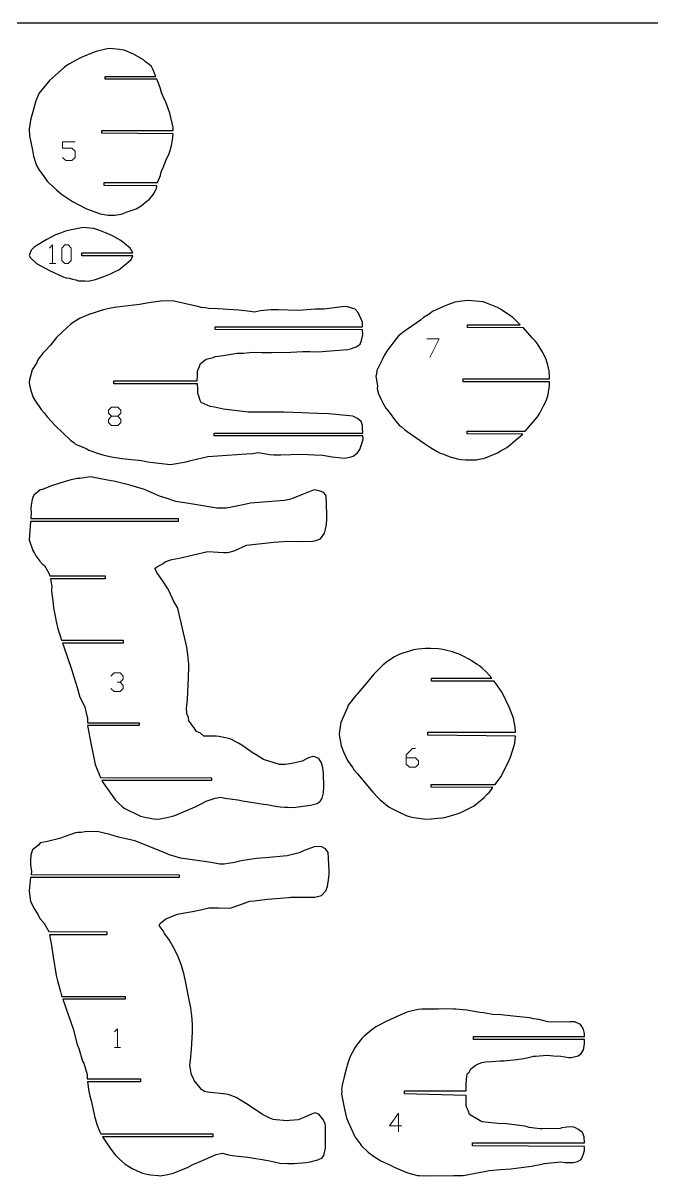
# Model space of a CAD drawing. Extents: x 0 to 12, y 0 to 12.
# Drawn here: x 5.53 to 12, y 0.26 to 12 of the extents above; entities that cross this region are included whole.
import ezdxf

# ---------------------------------------------------------------- set-up
doc = ezdxf.new("R2010")
doc.units = 0
doc.header["$MEASUREMENT"] = 0
for name, color, linetype in [('boundary', 7, 'Continuous'), ('frame', 7, 'Continuous'), ('hole', 7, 'Continuous')]:
    doc.layers.add(name, color=color, linetype=linetype)

msp = doc.modelspace()

# ---------------------------------------------------------------- linework, layer by layer
at = {"color": 139, "lineweight": 0}
for points in [[(5.934, 10.631), (5.966, 10.6), (6.028, 10.6), (6.061, 10.631), (6.061, 10.694), (6.028, 10.726), (5.934, 10.726), (5.934, 10.789), (6.061, 10.789)], [(5.8, 9.709), (5.832, 9.741), (5.832, 9.551)], [(5.8, 9.551), (5.864, 9.551)], [(9.645, 8.785), (9.772, 8.785), (9.677, 8.595)], [(6.432, 7.901), (6.401, 7.932), (6.401, 7.964), (6.432, 7.996), (6.496, 7.996), (6.527, 8.027), (6.527, 8.059), (6.496, 8.09), (6.432, 8.09), (6.401, 8.059), (6.401, 8.027), (6.432, 7.996)], [(6.496, 7.996), (6.527, 7.964), (6.527, 7.932), (6.496, 7.901), (6.432, 7.901)], [(6.426, 5.35), (6.458, 5.382), (6.521, 5.382), (6.552, 5.35), (6.552, 5.319), (6.521, 5.287), (6.489, 5.287)], [(6.521, 5.287), (6.552, 5.255), (6.552, 5.224), (6.521, 5.193), (6.458, 5.193), (6.426, 5.224)], [(9.435, 4.517), (9.53, 4.517), (9.561, 4.486), (9.561, 4.453), (9.53, 4.422), (9.467, 4.422), (9.435, 4.453), (9.435, 4.548), (9.499, 4.612), (9.53, 4.612)], [(6.462, 1.726), (6.493, 1.757), (6.493, 1.568)], [(6.462, 1.568), (6.525, 1.568)], [(9.39, 0.77), (9.264, 0.77), (9.358, 0.897), (9.358, 0.708)]]:
    msp.add_lwpolyline(points, dxfattribs=at)
msp.add_lwpolyline([(5.958, 9.551), (5.927, 9.583), (5.927, 9.709), (5.958, 9.741), (5.99, 9.741), (6.021, 9.709), (6.021, 9.583), (5.99, 9.551), (5.958, 9.551)], close=True, dxfattribs=at)
at = {"layer": 'boundary', "color": 5}
for p, q in [((6.414, 11.741), (6.387, 11.737)), ((6.449, 11.739), (6.414, 11.741)), ((6.122, 11.648), (6.057, 11.616)), ((6.255, 11.705), (6.122, 11.648)), ((6.275, 11.711), (6.255, 11.705)), ((6.387, 11.737), (6.275, 11.711)), ((6.514, 11.732), (6.449, 11.739)), ((6.557, 11.723), (6.514, 11.732)), ((6.579, 11.716), (6.557, 11.723)), ((6.655, 11.684), (6.579, 11.716)), ((6.758, 11.625), (6.655, 11.684)), ((6.777, 11.605), (6.758, 11.625)), ((5.949, 11.549), (5.891, 11.497)), ((5.971, 11.566), (5.949, 11.549)), ((6.003, 11.586), (5.971, 11.566)), ((6.057, 11.616), (6.003, 11.586)), ((6.815, 11.579), (6.777, 11.605)), ((6.838, 11.557), (6.815, 11.579)), ((6.857, 11.522), (6.838, 11.557)), ((6.866, 11.497), (6.857, 11.522)), ((5.787, 11.399), (5.721, 11.319)), ((5.801, 11.415), (5.787, 11.399)), ((5.891, 11.497), (5.801, 11.415)), ((6.368, 11.428), (6.368, 11.457)), ((6.368, 11.457), (6.883, 11.457)), ((6.895, 11.428), (6.368, 11.428)), ((6.883, 11.457), (6.866, 11.497)), ((6.922, 11.362), (6.895, 11.428)), ((5.693, 11.283), (5.662, 11.209)), ((5.721, 11.319), (5.693, 11.283)), ((6.93, 11.331), (6.922, 11.362)), ((6.944, 11.283), (6.93, 11.331)), ((6.97, 11.228), (6.944, 11.283)), ((5.662, 11.209), (5.608, 11.01)), ((6.981, 11.204), (6.97, 11.228)), ((7.027, 11.083), (6.981, 11.204)), ((7.059, 10.937), (7.027, 11.083)), ((5.608, 11.01), (5.593, 10.921)), ((5.593, 10.921), (5.595, 10.851)), ((7.06, 10.906), (7.059, 10.937)), ((5.595, 10.851), (5.626, 10.707)), ((6.332, 10.877), (6.332, 10.906)), ((6.332, 10.906), (7.06, 10.906)), ((7.061, 10.871), (6.332, 10.877)), ((7.044, 10.752), (7.052, 10.809)), ((7.052, 10.809), (7.061, 10.871)), ((5.626, 10.707), (5.634, 10.664)), ((7.018, 10.67), (7.025, 10.692)), ((7.025, 10.692), (7.044, 10.752)), ((5.634, 10.664), (5.638, 10.644)), ((5.638, 10.644), (5.667, 10.551)), ((6.961, 10.537), (6.985, 10.602)), ((6.985, 10.602), (7.018, 10.67)), ((5.667, 10.551), (5.692, 10.507)), ((5.692, 10.507), (5.746, 10.435)), ((6.93, 10.449), (6.934, 10.471)), ((6.934, 10.471), (6.941, 10.492)), ((6.941, 10.492), (6.961, 10.537)), ((5.746, 10.435), (5.778, 10.389)), ((5.778, 10.389), (5.793, 10.373)), ((5.793, 10.373), (5.872, 10.302)), ((6.359, 10.345), (6.359, 10.375)), ((6.359, 10.375), (6.902, 10.375)), ((6.893, 10.343), (6.359, 10.345)), ((6.889, 10.316), (6.893, 10.343)), ((6.902, 10.375), (6.93, 10.449)), ((5.872, 10.302), (5.923, 10.258)), ((5.923, 10.258), (5.972, 10.223)), ((5.972, 10.223), (6.035, 10.182)), ((6.815, 10.204), (6.861, 10.257)), ((6.861, 10.257), (6.88, 10.295)), ((6.88, 10.295), (6.889, 10.316)), ((6.035, 10.182), (6.169, 10.112)), ((6.169, 10.112), (6.315, 10.056)), ((6.583, 10.073), (6.685, 10.109)), ((6.685, 10.109), (6.734, 10.139)), ((6.734, 10.139), (6.797, 10.191)), ((6.797, 10.191), (6.815, 10.204)), ((6.315, 10.056), (6.398, 10.042)), ((6.398, 10.042), (6.436, 10.042)), ((6.436, 10.042), (6.465, 10.043)), ((6.465, 10.043), (6.531, 10.055)), ((6.531, 10.055), (6.551, 10.059)), ((6.551, 10.059), (6.583, 10.073)), ((5.965, 9.882), (5.913, 9.86)), ((6.007, 9.89), (5.965, 9.882)), ((6.074, 9.903), (6.007, 9.89)), ((6.143, 9.917), (6.074, 9.903)), ((6.211, 9.91), (6.143, 9.917)), ((6.251, 9.907), (6.211, 9.91)), ((6.293, 9.894), (6.251, 9.907)), ((6.321, 9.884), (6.293, 9.894)), ((6.371, 9.865), (6.321, 9.884)), ((6.441, 9.833), (6.371, 9.865)), ((5.734, 9.771), (5.644, 9.718)), ((5.774, 9.796), (5.734, 9.771)), ((5.863, 9.842), (5.774, 9.796)), ((5.913, 9.86), (5.863, 9.842)), ((6.498, 9.801), (6.441, 9.833)), ((6.527, 9.785), (6.498, 9.801)), ((6.622, 9.707), (6.527, 9.785)), ((5.614, 9.686), (5.593, 9.634)), ((5.593, 9.634), (5.607, 9.608)), ((5.644, 9.718), (5.614, 9.686)), ((6.131, 9.63), (6.131, 9.659)), ((6.131, 9.659), (6.65, 9.659)), ((6.649, 9.63), (6.131, 9.63)), ((6.65, 9.659), (6.622, 9.707)), ((6.631, 9.591), (6.649, 9.63)), ((5.607, 9.608), (5.669, 9.553)), ((5.669, 9.553), (5.802, 9.48)), ((6.508, 9.488), (6.607, 9.568)), ((6.607, 9.568), (6.631, 9.591)), ((5.802, 9.48), (5.947, 9.412)), ((5.947, 9.412), (5.969, 9.407)), ((5.969, 9.407), (6.002, 9.402)), ((6.002, 9.402), (6.036, 9.393)), ((6.036, 9.393), (6.069, 9.384)), ((6.27, 9.388), (6.354, 9.419)), ((6.354, 9.419), (6.422, 9.447)), ((6.422, 9.447), (6.464, 9.465)), ((6.464, 9.465), (6.508, 9.488)), ((6.069, 9.384), (6.096, 9.375)), ((6.096, 9.375), (6.161, 9.374)), ((6.161, 9.374), (6.193, 9.371)), ((6.193, 9.371), (6.27, 9.388)), ((6.931, 9.167), (6.811, 9.151)), ((7.055, 9.172), (6.931, 9.167)), ((7.324, 9.111), (7.055, 9.172)), ((10.003, 9.167), (9.932, 9.156)), ((10.064, 9.174), (10.003, 9.167)), ((10.142, 9.167), (10.064, 9.174)), ((10.22, 9.16), (10.142, 9.167)), ((10.246, 9.152), (10.22, 9.16)), ((6.349, 9.081), (6.202, 9.031)), ((6.407, 9.092), (6.349, 9.081)), ((6.486, 9.106), (6.407, 9.092)), ((6.719, 9.133), (6.486, 9.106)), ((6.811, 9.151), (6.719, 9.133)), ((7.347, 9.104), (7.324, 9.111)), ((7.39, 9.099), (7.347, 9.104)), ((7.422, 9.094), (7.39, 9.099)), ((7.514, 9.09), (7.422, 9.094)), ((7.729, 9.077), (7.514, 9.09)), ((7.847, 9.064), (7.729, 9.077)), ((7.89, 9.055), (7.847, 9.064)), ((7.947, 9.069), (7.89, 9.055)), ((8.059, 9.079), (7.947, 9.069)), ((8.099, 9.081), (8.059, 9.079)), ((8.13, 9.079), (8.099, 9.081)), ((8.337, 9.072), (8.13, 9.079)), ((8.51, 9.086), (8.337, 9.072)), ((8.596, 9.087), (8.51, 9.086)), ((8.781, 9.11), (8.596, 9.087)), ((8.813, 9.114), (8.781, 9.11)), ((8.836, 9.109), (8.813, 9.114)), ((8.914, 9.087), (8.836, 9.109)), ((8.945, 9.053), (8.914, 9.087)), ((8.988, 8.953), (8.945, 9.053)), ((9.703, 9.061), (9.669, 9.036)), ((9.814, 9.114), (9.703, 9.061)), ((9.866, 9.135), (9.814, 9.114)), ((9.932, 9.156), (9.866, 9.135)), ((10.365, 9.103), (10.246, 9.152)), ((10.395, 9.087), (10.365, 9.103)), ((10.501, 9.015), (10.395, 9.087)), ((6.015, 8.931), (5.985, 8.903)), ((6.043, 8.952), (6.015, 8.931)), ((6.08, 8.973), (6.043, 8.952)), ((6.114, 8.993), (6.08, 8.973)), ((6.202, 9.031), (6.114, 8.993)), ((8.991, 8.907), (8.988, 8.953)), ((9.579, 8.974), (9.448, 8.884)), ((9.611, 9.002), (9.579, 8.974)), ((9.669, 9.036), (9.611, 9.002)), ((10.06, 8.898), (10.06, 8.928)), ((10.06, 8.928), (10.596, 8.928)), ((10.52, 9), (10.501, 9.015)), ((10.596, 8.928), (10.52, 9)), ((5.985, 8.903), (5.872, 8.798)), ((7.487, 8.878), (7.487, 8.907)), ((7.487, 8.907), (8.991, 8.907)), ((8.991, 8.876), (7.487, 8.878)), ((8.981, 8.768), (8.992, 8.826)), ((8.992, 8.826), (8.991, 8.876)), ((9.358, 8.814), (9.332, 8.783)), ((9.427, 8.87), (9.358, 8.814)), ((9.448, 8.884), (9.427, 8.87)), ((10.629, 8.896), (10.06, 8.898)), ((10.719, 8.796), (10.629, 8.896)), ((5.81, 8.721), (5.755, 8.662)), ((5.872, 8.798), (5.81, 8.721)), ((8.867, 8.682), (8.925, 8.702)), ((8.925, 8.702), (8.966, 8.729)), ((8.966, 8.729), (8.981, 8.768)), ((9.332, 8.783), (9.256, 8.681)), ((10.748, 8.764), (10.719, 8.796)), ((10.765, 8.742), (10.748, 8.764)), ((10.783, 8.716), (10.765, 8.742)), ((10.807, 8.679), (10.783, 8.716)), ((5.69, 8.581), (5.679, 8.564)), ((5.736, 8.642), (5.69, 8.581)), ((5.755, 8.662), (5.736, 8.642)), ((7.34, 8.534), (7.398, 8.578)), ((7.398, 8.578), (7.468, 8.595)), ((7.468, 8.595), (7.492, 8.604)), ((7.492, 8.604), (7.571, 8.615)), ((7.571, 8.615), (7.713, 8.637)), ((7.713, 8.637), (7.778, 8.639)), ((7.778, 8.639), (7.869, 8.648)), ((7.869, 8.648), (7.968, 8.644)), ((7.968, 8.644), (8.064, 8.646)), ((8.064, 8.646), (8.26, 8.65)), ((8.26, 8.65), (8.382, 8.654)), ((8.382, 8.654), (8.458, 8.656)), ((8.458, 8.656), (8.506, 8.653)), ((8.506, 8.653), (8.582, 8.656)), ((8.582, 8.656), (8.665, 8.661)), ((8.665, 8.661), (8.836, 8.676)), ((8.836, 8.676), (8.867, 8.682)), ((9.212, 8.615), (9.185, 8.563)), ((9.239, 8.66), (9.212, 8.615)), ((9.256, 8.681), (9.239, 8.66)), ((10.826, 8.645), (10.807, 8.679)), ((10.86, 8.574), (10.826, 8.645)), ((10.877, 8.515), (10.86, 8.574)), ((5.624, 8.469), (5.595, 8.366)), ((5.667, 8.538), (5.624, 8.469)), ((5.679, 8.564), (5.667, 8.538)), ((7.308, 8.455), (7.333, 8.514)), ((7.308, 8.413), (7.308, 8.455)), ((7.333, 8.514), (7.34, 8.534)), ((9.136, 8.463), (9.132, 8.424)), ((9.185, 8.563), (9.136, 8.463)), ((10.89, 8.458), (10.877, 8.515)), ((10.894, 8.399), (10.89, 8.458)), ((5.595, 8.366), (5.593, 8.343)), ((5.593, 8.343), (5.596, 8.313)), ((6.456, 8.327), (6.456, 8.356)), ((6.456, 8.356), (7.305, 8.356)), ((7.305, 8.356), (7.308, 8.413)), ((9.132, 8.424), (9.127, 8.403)), ((9.127, 8.403), (9.141, 8.304)), ((10.016, 8.348), (10.016, 8.377)), ((10.016, 8.377), (10.895, 8.377)), ((10.896, 8.346), (10.016, 8.348)), ((10.895, 8.377), (10.894, 8.399)), ((10.896, 8.308), (10.896, 8.346)), ((5.596, 8.313), (5.612, 8.247)), ((5.612, 8.247), (5.634, 8.186)), ((7.308, 8.327), (6.456, 8.327)), ((7.313, 8.271), (7.308, 8.327)), ((7.312, 8.227), (7.313, 8.271)), ((7.321, 8.199), (7.312, 8.227)), ((9.141, 8.304), (9.14, 8.274)), ((9.14, 8.274), (9.152, 8.223)), ((9.152, 8.223), (9.18, 8.167)), ((10.881, 8.218), (10.896, 8.308)), ((5.634, 8.186), (5.659, 8.149)), ((5.659, 8.149), (5.716, 8.066)), ((7.334, 8.157), (7.321, 8.199)), ((7.346, 8.135), (7.334, 8.157)), ((7.438, 8.095), (7.346, 8.135)), ((9.18, 8.167), (9.196, 8.132)), ((9.196, 8.132), (9.227, 8.078)), ((10.796, 8.028), (10.834, 8.103)), ((10.834, 8.103), (10.86, 8.153)), ((10.86, 8.153), (10.875, 8.194)), ((10.875, 8.194), (10.881, 8.218)), ((5.716, 8.066), (5.746, 8.029)), ((5.746, 8.029), (5.778, 7.99)), ((5.778, 7.99), (5.858, 7.9)), ((7.48, 8.09), (7.438, 8.095)), ((7.574, 8.068), (7.48, 8.09)), ((7.823, 8.037), (7.574, 8.068)), ((7.973, 8.039), (7.823, 8.037)), ((8.135, 8.039), (7.973, 8.039)), ((8.191, 8.038), (8.135, 8.039)), ((8.372, 8.029), (8.191, 8.038)), ((8.447, 8.026), (8.372, 8.029)), ((8.539, 8.025), (8.447, 8.026)), ((8.648, 8.022), (8.539, 8.025)), ((8.891, 7.998), (8.648, 8.022)), ((8.94, 7.974), (8.891, 7.998)), ((9.227, 8.078), (9.261, 8.038)), ((9.261, 8.038), (9.325, 7.948)), ((10.731, 7.941), (10.772, 7.991)), ((10.772, 7.991), (10.796, 8.028)), ((5.858, 7.9), (6.016, 7.752)), ((8.975, 7.943), (8.94, 7.974)), ((8.988, 7.9), (8.975, 7.943)), ((8.99, 7.874), (8.988, 7.9)), ((8.992, 7.825), (8.99, 7.874)), ((9.325, 7.948), (9.347, 7.927)), ((9.347, 7.927), (9.364, 7.906)), ((9.364, 7.906), (9.382, 7.89)), ((9.382, 7.89), (9.418, 7.861)), ((10.647, 7.845), (10.67, 7.87)), ((10.67, 7.87), (10.731, 7.941)), ((6.016, 7.752), (6.047, 7.729)), ((7.478, 7.795), (7.478, 7.825)), ((7.478, 7.825), (8.992, 7.825)), ((8.994, 7.795), (7.478, 7.795)), ((8.987, 7.727), (8.995, 7.765)), ((8.995, 7.765), (8.994, 7.795)), ((9.418, 7.861), (9.445, 7.842)), ((9.445, 7.842), (9.622, 7.717)), ((10.055, 7.816), (10.055, 7.845)), ((10.055, 7.845), (10.647, 7.845)), ((10.622, 7.815), (10.055, 7.816)), ((10.498, 7.709), (10.546, 7.749)), ((10.546, 7.749), (10.622, 7.815)), ((6.047, 7.729), (6.064, 7.713)), ((6.064, 7.713), (6.174, 7.666)), ((6.174, 7.666), (6.202, 7.649)), ((6.202, 7.649), (6.31, 7.613)), ((8.937, 7.622), (8.962, 7.656)), ((8.962, 7.656), (8.987, 7.727)), ((9.622, 7.717), (9.64, 7.706)), ((9.64, 7.706), (9.681, 7.676)), ((9.681, 7.676), (9.752, 7.637)), ((9.752, 7.637), (9.78, 7.621)), ((10.365, 7.624), (10.402, 7.646)), ((10.402, 7.646), (10.438, 7.665)), ((10.438, 7.665), (10.461, 7.679)), ((10.461, 7.679), (10.498, 7.709)), ((6.31, 7.613), (6.345, 7.602)), ((6.345, 7.602), (6.383, 7.592)), ((6.383, 7.592), (6.432, 7.583)), ((6.432, 7.583), (6.539, 7.567)), ((6.539, 7.567), (6.739, 7.545)), ((6.739, 7.545), (6.798, 7.533)), ((6.798, 7.533), (6.914, 7.518)), ((6.914, 7.518), (7.034, 7.505)), ((7.034, 7.505), (7.193, 7.532)), ((7.193, 7.532), (7.242, 7.546)), ((7.242, 7.546), (7.413, 7.586)), ((7.413, 7.586), (7.807, 7.614)), ((7.807, 7.614), (7.871, 7.615)), ((7.871, 7.615), (7.925, 7.625)), ((7.925, 7.625), (7.947, 7.624)), ((7.947, 7.624), (7.989, 7.616)), ((7.989, 7.616), (8.041, 7.606)), ((8.041, 7.606), (8.087, 7.602)), ((8.087, 7.602), (8.158, 7.603)), ((8.158, 7.603), (8.365, 7.61)), ((8.365, 7.61), (8.499, 7.604)), ((8.499, 7.604), (8.584, 7.598)), ((8.584, 7.598), (8.681, 7.583)), ((8.681, 7.583), (8.808, 7.568)), ((8.808, 7.568), (8.873, 7.583)), ((8.873, 7.583), (8.895, 7.591)), ((8.895, 7.591), (8.937, 7.622)), ((9.78, 7.621), (9.809, 7.612)), ((9.809, 7.612), (9.845, 7.595)), ((9.845, 7.595), (9.893, 7.579)), ((9.893, 7.579), (9.958, 7.562)), ((9.958, 7.562), (9.993, 7.557)), ((9.993, 7.557), (10.041, 7.553)), ((10.041, 7.553), (10.152, 7.553)), ((10.152, 7.553), (10.196, 7.561)), ((10.196, 7.561), (10.22, 7.565)), ((10.22, 7.565), (10.243, 7.572)), ((10.243, 7.572), (10.365, 7.624)), ((5.809, 7.284), (5.745, 7.256)), ((5.959, 7.33), (5.809, 7.284)), ((6.007, 7.346), (5.959, 7.33)), ((6.084, 7.361), (6.007, 7.346)), ((6.11, 7.361), (6.084, 7.361)), ((6.219, 7.38), (6.11, 7.361)), ((6.319, 7.36), (6.219, 7.38)), ((6.429, 7.339), (6.319, 7.36)), ((6.456, 7.334), (6.429, 7.339)), ((6.618, 7.295), (6.456, 7.334)), ((6.768, 7.25), (6.618, 7.295)), ((5.642, 7.193), (5.627, 7.16)), ((5.704, 7.245), (5.642, 7.193)), ((5.724, 7.25), (5.704, 7.245)), ((5.745, 7.256), (5.724, 7.25)), ((6.92, 7.183), (6.768, 7.25)), ((6.989, 7.16), (6.92, 7.183)), ((8.394, 7.206), (8.282, 7.16)), ((8.498, 7.245), (8.394, 7.206)), ((8.549, 7.237), (8.498, 7.245)), ((8.597, 7.219), (8.549, 7.237)), ((8.618, 7.186), (8.597, 7.219)), ((8.627, 6.999), (8.618, 7.186)), ((5.615, 7.092), (5.611, 7.053)), ((5.611, 7.053), (5.614, 7.015)), ((5.619, 7.131), (5.615, 7.092)), ((5.627, 7.16), (5.619, 7.131)), ((7.088, 7.126), (6.989, 7.16)), ((7.242, 7.103), (7.088, 7.126)), ((7.506, 7.059), (7.242, 7.103)), ((7.601, 7.059), (7.506, 7.059)), ((7.656, 7.071), (7.601, 7.059)), ((7.772, 7.094), (7.656, 7.071)), ((7.849, 7.11), (7.772, 7.094)), ((8.065, 7.128), (7.849, 7.11)), ((8.194, 7.137), (8.065, 7.128)), ((8.246, 7.149), (8.194, 7.137)), ((8.282, 7.16), (8.246, 7.149)), ((5.614, 7.015), (5.609, 6.955)), ((5.609, 6.955), (7.111, 6.953)), ((7.111, 6.953), (7.111, 6.924)), ((8.622, 6.892), (8.627, 6.952)), ((8.627, 6.952), (8.627, 6.999)), ((5.607, 6.924), (5.593, 6.738)), ((7.111, 6.924), (5.607, 6.924)), ((8.602, 6.804), (8.614, 6.846)), ((8.614, 6.846), (8.622, 6.892)), ((5.593, 6.738), (5.63, 6.63)), ((7.807, 6.683), (8.087, 6.713)), ((8.087, 6.713), (8.23, 6.724)), ((8.23, 6.724), (8.375, 6.722)), ((8.375, 6.722), (8.481, 6.724)), ((8.481, 6.724), (8.515, 6.731)), ((8.515, 6.731), (8.562, 6.749)), ((8.562, 6.749), (8.602, 6.804)), ((5.63, 6.63), (5.648, 6.6)), ((5.648, 6.6), (5.662, 6.573)), ((7.12, 6.55), (7.413, 6.617)), ((7.413, 6.617), (7.574, 6.609)), ((7.574, 6.609), (7.609, 6.608)), ((7.609, 6.608), (7.632, 6.612)), ((7.632, 6.612), (7.682, 6.624)), ((7.682, 6.624), (7.807, 6.683)), ((5.662, 6.573), (5.702, 6.521)), ((5.702, 6.521), (5.728, 6.491)), ((5.728, 6.491), (5.748, 6.475)), ((5.748, 6.475), (5.793, 6.398)), ((6.873, 6.444), (6.889, 6.458)), ((6.889, 6.458), (6.957, 6.497)), ((6.957, 6.497), (6.98, 6.513)), ((6.98, 6.513), (7.028, 6.53)), ((7.028, 6.53), (7.048, 6.536)), ((7.048, 6.536), (7.12, 6.55)), ((5.793, 6.398), (5.805, 6.37)), ((5.805, 6.37), (6.367, 6.37)), ((6.367, 6.341), (5.811, 6.341)), ((5.811, 6.341), (5.823, 6.26)), ((6.367, 6.37), (6.367, 6.341)), ((6.902, 6.393), (6.873, 6.444)), ((6.953, 6.322), (6.902, 6.393)), ((5.822, 6.234), (5.821, 6.213)), ((5.823, 6.26), (5.822, 6.234)), ((7.003, 6.245), (6.953, 6.322)), ((7.017, 6.222), (7.003, 6.245)), ((5.821, 6.213), (5.839, 6.09)), ((7.068, 6.109), (7.017, 6.222)), ((7.103, 6.047), (7.068, 6.109)), ((5.839, 6.09), (5.842, 6.046)), ((5.842, 6.046), (5.859, 5.959)), ((7.11, 6.023), (7.103, 6.047)), ((7.2, 5.644), (7.11, 6.023)), ((5.859, 5.959), (5.869, 5.906)), ((5.869, 5.906), (5.887, 5.831)), ((5.887, 5.831), (5.912, 5.748)), ((5.912, 5.748), (5.922, 5.714)), ((5.922, 5.714), (6.552, 5.714)), ((6.552, 5.685), (5.933, 5.685)), ((5.933, 5.685), (5.944, 5.657)), ((5.944, 5.657), (6.023, 5.419)), ((6.552, 5.714), (6.552, 5.685)), ((7.206, 5.596), (7.2, 5.644)), ((7.215, 5.502), (7.206, 5.596)), ((9.29, 5.529), (9.235, 5.492)), ((9.317, 5.545), (9.29, 5.529)), ((9.37, 5.572), (9.317, 5.545)), ((9.392, 5.581), (9.37, 5.572)), ((9.489, 5.612), (9.392, 5.581)), ((9.51, 5.617), (9.489, 5.612)), ((9.556, 5.623), (9.51, 5.617)), ((9.631, 5.631), (9.556, 5.623)), ((9.682, 5.631), (9.631, 5.631)), ((9.765, 5.626), (9.682, 5.631)), ((9.787, 5.623), (9.765, 5.626)), ((9.822, 5.616), (9.787, 5.623)), ((9.906, 5.596), (9.822, 5.616)), ((9.934, 5.587), (9.906, 5.596)), ((9.974, 5.572), (9.934, 5.587)), ((10.016, 5.554), (9.974, 5.572)), ((10.081, 5.52), (10.016, 5.554)), ((10.159, 5.469), (10.081, 5.52)), ((6.023, 5.419), (6.049, 5.343)), ((7.219, 5.473), (7.215, 5.502)), ((7.217, 5.335), (7.219, 5.446)), ((7.219, 5.446), (7.219, 5.473)), ((9.197, 5.46), (9.104, 5.369)), ((9.235, 5.492), (9.197, 5.46)), ((10.183, 5.453), (10.159, 5.469)), ((10.209, 5.432), (10.183, 5.453)), ((10.254, 5.389), (10.209, 5.432)), ((6.049, 5.343), (6.082, 5.232)), ((7.205, 5.112), (7.217, 5.335)), ((9.043, 5.296), (8.949, 5.184)), ((9.104, 5.369), (9.043, 5.296)), ((9.693, 5.299), (9.693, 5.328)), ((9.693, 5.328), (10.307, 5.328)), ((10.33, 5.299), (9.693, 5.299)), ((10.307, 5.328), (10.254, 5.389)), ((10.343, 5.283), (10.33, 5.299)), ((10.413, 5.182), (10.343, 5.283)), ((6.082, 5.232), (6.111, 5.135)), ((8.935, 5.167), (8.922, 5.151)), ((8.949, 5.184), (8.935, 5.167)), ((10.488, 5.026), (10.413, 5.182)), ((6.111, 5.135), (6.159, 5.037)), ((7.2, 5.048), (7.205, 5.112)), ((8.845, 5.055), (8.834, 5.024)), ((8.922, 5.151), (8.845, 5.055)), ((6.159, 5.037), (6.167, 5.001)), ((6.167, 5.001), (6.186, 4.918)), ((7.197, 5.025), (7.2, 5.048)), ((7.201, 4.967), (7.197, 5.025)), ((7.218, 4.928), (7.201, 4.967)), ((8.834, 5.024), (8.77, 4.876)), ((10.529, 4.92), (10.488, 5.026)), ((6.186, 4.918), (6.187, 4.875)), ((6.187, 4.875), (6.715, 4.875)), ((6.715, 4.845), (6.188, 4.845)), ((6.188, 4.845), (6.226, 4.65)), ((6.715, 4.875), (6.715, 4.845)), ((7.221, 4.895), (7.218, 4.928)), ((7.238, 4.872), (7.221, 4.895)), ((7.257, 4.844), (7.238, 4.872)), ((7.275, 4.823), (7.257, 4.844)), ((7.284, 4.805), (7.275, 4.823)), ((8.77, 4.876), (8.76, 4.812)), ((10.546, 4.829), (10.529, 4.92)), ((10.549, 4.778), (10.546, 4.829)), ((7.299, 4.785), (7.284, 4.805)), ((7.338, 4.769), (7.299, 4.785)), ((7.373, 4.738), (7.338, 4.769)), ((7.498, 4.737), (7.373, 4.738)), ((7.53, 4.734), (7.498, 4.737)), ((7.641, 4.712), (7.53, 4.734)), ((7.726, 4.668), (7.641, 4.712)), ((8.76, 4.812), (8.752, 4.763)), ((8.752, 4.763), (8.756, 4.728)), ((8.756, 4.728), (8.761, 4.696)), ((8.761, 4.696), (8.773, 4.64)), ((9.656, 4.748), (9.656, 4.778)), ((9.656, 4.778), (10.549, 4.778)), ((10.55, 4.739), (9.656, 4.748)), ((10.542, 4.665), (10.55, 4.739)), ((6.226, 4.65), (6.259, 4.483)), ((7.759, 4.646), (7.726, 4.668)), ((7.867, 4.571), (7.759, 4.646)), ((8.773, 4.64), (8.796, 4.578)), ((10.5, 4.533), (10.533, 4.631)), ((10.533, 4.631), (10.542, 4.665)), ((6.259, 4.483), (6.267, 4.448)), ((7.907, 4.549), (7.867, 4.571)), ((7.982, 4.501), (7.907, 4.549)), ((8.143, 4.45), (7.982, 4.501)), ((8.376, 4.485), (8.27, 4.46)), ((8.44, 4.518), (8.376, 4.485)), ((8.484, 4.531), (8.44, 4.518)), ((8.505, 4.529), (8.484, 4.531)), ((8.543, 4.51), (8.505, 4.529)), ((8.573, 4.465), (8.543, 4.51)), ((8.586, 4.417), (8.573, 4.465)), ((8.796, 4.578), (8.838, 4.489)), ((8.838, 4.489), (8.89, 4.414)), ((10.398, 4.324), (10.478, 4.475)), ((10.478, 4.475), (10.5, 4.533)), ((6.267, 4.448), (6.285, 4.398)), ((6.285, 4.398), (6.32, 4.317)), ((8.201, 4.449), (8.143, 4.45)), ((8.27, 4.46), (8.201, 4.449)), ((8.593, 4.359), (8.586, 4.417)), ((8.594, 4.222), (8.593, 4.359)), ((8.89, 4.414), (8.905, 4.393)), ((8.905, 4.393), (8.938, 4.355)), ((8.938, 4.355), (9.094, 4.169)), ((6.32, 4.317), (7.452, 4.315)), ((7.452, 4.285), (6.334, 4.285)), ((6.334, 4.285), (6.346, 4.261)), ((6.346, 4.261), (6.473, 4.087)), ((7.452, 4.315), (7.452, 4.285)), ((9.69, 4.217), (9.69, 4.246)), ((9.69, 4.246), (10.341, 4.246)), ((10.341, 4.246), (10.398, 4.324)), ((7.488, 4.105), (7.547, 4.115)), ((7.547, 4.115), (7.586, 4.108)), ((8.579, 4.107), (8.591, 4.161)), ((8.591, 4.161), (8.594, 4.222)), ((9.094, 4.169), (9.154, 4.105)), ((10.318, 4.215), (9.69, 4.217)), ((10.171, 4.065), (10.228, 4.114)), ((10.228, 4.114), (10.26, 4.146)), ((10.26, 4.146), (10.283, 4.168)), ((10.283, 4.168), (10.318, 4.215)), ((6.473, 4.087), (6.502, 4.056)), ((6.502, 4.056), (6.537, 4.026)), ((6.537, 4.026), (6.562, 4.005)), ((6.562, 4.005), (6.726, 3.924)), ((7.19, 3.978), (7.283, 4.017)), ((7.283, 4.017), (7.352, 4.052)), ((7.352, 4.052), (7.395, 4.077)), ((7.395, 4.077), (7.488, 4.105)), ((7.586, 4.108), (7.719, 4.088)), ((7.719, 4.088), (7.766, 4.081)), ((7.766, 4.081), (7.981, 4.047)), ((7.981, 4.047), (8.014, 4.041)), ((8.014, 4.041), (8.083, 4.029)), ((8.083, 4.029), (8.152, 4.018)), ((8.152, 4.018), (8.197, 4.014)), ((8.197, 4.014), (8.23, 4.014)), ((8.23, 4.014), (8.262, 4.012)), ((8.262, 4.012), (8.311, 4.016)), ((8.311, 4.016), (8.46, 4.034)), ((8.46, 4.034), (8.527, 4.053)), ((8.527, 4.053), (8.56, 4.078)), ((8.56, 4.078), (8.579, 4.107)), ((9.154, 4.105), (9.169, 4.09)), ((9.169, 4.09), (9.261, 4.014)), ((9.261, 4.014), (9.356, 3.966)), ((10.027, 3.978), (10.066, 3.997)), ((10.066, 3.997), (10.119, 4.026)), ((10.119, 4.026), (10.149, 4.047)), ((10.149, 4.047), (10.171, 4.065)), ((6.726, 3.924), (6.788, 3.909)), ((6.788, 3.909), (6.81, 3.905)), ((6.81, 3.905), (6.86, 3.897)), ((6.86, 3.897), (6.911, 3.894)), ((6.911, 3.894), (6.996, 3.911)), ((6.996, 3.911), (7.054, 3.924)), ((7.054, 3.924), (7.078, 3.931)), ((7.078, 3.931), (7.19, 3.978)), ((9.356, 3.966), (9.433, 3.931)), ((9.433, 3.931), (9.466, 3.921)), ((9.466, 3.921), (9.511, 3.911)), ((9.511, 3.911), (9.589, 3.9)), ((9.589, 3.9), (9.63, 3.894)), ((9.63, 3.894), (9.689, 3.895)), ((9.689, 3.895), (9.758, 3.903)), ((9.758, 3.903), (9.8, 3.905)), ((9.8, 3.905), (9.825, 3.91)), ((9.825, 3.91), (9.861, 3.919)), ((9.861, 3.919), (9.954, 3.947)), ((9.954, 3.947), (9.99, 3.96)), ((9.99, 3.96), (10.027, 3.978)), ((6.16, 3.762), (6.123, 3.756)), ((6.286, 3.767), (6.16, 3.762)), ((6.343, 3.755), (6.286, 3.767)), ((5.705, 3.653), (5.688, 3.627)), ((5.779, 3.665), (5.705, 3.653)), ((5.902, 3.695), (5.779, 3.665)), ((6.066, 3.752), (5.902, 3.695)), ((6.088, 3.756), (6.066, 3.752)), ((6.123, 3.756), (6.088, 3.756)), ((6.415, 3.738), (6.343, 3.755)), ((6.504, 3.711), (6.415, 3.738)), ((6.67, 3.672), (6.504, 3.711)), ((6.713, 3.656), (6.67, 3.672)), ((6.958, 3.556), (6.713, 3.656)), ((5.611, 3.531), (5.607, 3.471)), ((5.626, 3.582), (5.611, 3.531)), ((5.688, 3.627), (5.626, 3.582)), ((7.031, 3.527), (6.958, 3.556)), ((7.058, 3.519), (7.031, 3.527)), ((8.304, 3.54), (8.223, 3.518)), ((8.345, 3.551), (8.304, 3.54)), ((8.396, 3.573), (8.345, 3.551)), ((8.47, 3.602), (8.396, 3.573)), ((8.496, 3.611), (8.47, 3.602)), ((8.57, 3.615), (8.496, 3.611)), ((8.613, 3.59), (8.57, 3.615)), ((8.639, 3.552), (8.613, 3.59)), ((8.649, 3.373), (8.639, 3.552)), ((5.607, 3.471), (5.606, 3.427)), ((5.606, 3.427), (5.618, 3.36)), ((7.134, 3.496), (7.058, 3.519)), ((7.401, 3.459), (7.134, 3.496)), ((7.447, 3.452), (7.401, 3.459)), ((7.536, 3.434), (7.447, 3.452)), ((7.58, 3.435), (7.536, 3.434)), ((7.685, 3.451), (7.58, 3.435)), ((7.754, 3.467), (7.685, 3.451)), ((7.817, 3.479), (7.754, 3.467)), ((7.909, 3.492), (7.817, 3.479)), ((8, 3.5), (7.909, 3.492)), ((8.223, 3.518), (8, 3.5)), ((5.608, 3.298), (5.603, 3.263)), ((7.123, 3.298), (5.608, 3.298)), ((5.618, 3.36), (5.612, 3.329)), ((5.612, 3.329), (7.123, 3.327)), ((7.123, 3.327), (7.123, 3.298)), ((8.634, 3.208), (8.646, 3.297)), ((8.646, 3.297), (8.65, 3.329)), ((8.65, 3.329), (8.649, 3.373)), ((5.603, 3.263), (5.593, 3.163)), ((8.617, 3.163), (8.634, 3.208)), ((5.593, 3.163), (5.604, 3.077)), ((5.604, 3.077), (5.607, 3.057)), ((5.607, 3.057), (5.64, 2.987)), ((7.812, 3.047), (7.842, 3.057)), ((7.842, 3.057), (7.885, 3.06)), ((7.885, 3.06), (8.022, 3.079)), ((8.022, 3.079), (8.234, 3.095)), ((8.234, 3.095), (8.26, 3.097)), ((8.26, 3.097), (8.505, 3.1)), ((8.505, 3.1), (8.573, 3.116)), ((8.573, 3.116), (8.617, 3.163)), ((5.64, 2.987), (5.684, 2.918)), ((7.117, 2.927), (7.256, 2.953)), ((7.256, 2.953), (7.355, 2.974)), ((7.355, 2.974), (7.423, 2.989)), ((7.423, 2.989), (7.522, 2.988)), ((7.522, 2.988), (7.631, 2.986)), ((7.631, 2.986), (7.652, 2.991)), ((7.652, 2.991), (7.788, 3.037)), ((7.788, 3.037), (7.812, 3.047)), ((5.684, 2.918), (5.702, 2.88)), ((5.702, 2.88), (5.743, 2.837)), ((5.743, 2.837), (5.793, 2.749)), ((6.918, 2.81), (6.933, 2.835)), ((6.933, 2.835), (6.986, 2.879)), ((6.986, 2.879), (7.037, 2.899)), ((7.037, 2.899), (7.093, 2.922)), ((7.093, 2.922), (7.117, 2.927)), ((5.793, 2.749), (6.384, 2.744)), ((6.384, 2.715), (5.801, 2.715)), ((5.801, 2.715), (5.822, 2.605)), ((6.384, 2.744), (6.384, 2.715)), ((6.958, 2.757), (6.918, 2.81)), ((6.973, 2.728), (6.958, 2.757)), ((7.018, 2.664), (6.973, 2.728)), ((5.822, 2.605), (5.838, 2.492)), ((7.071, 2.575), (7.018, 2.664)), ((5.838, 2.492), (5.868, 2.301)), ((7.11, 2.492), (7.071, 2.575)), ((7.146, 2.403), (7.11, 2.492)), ((7.172, 2.308), (7.146, 2.403)), ((5.868, 2.301), (5.882, 2.247)), ((5.882, 2.247), (5.913, 2.137)), ((7.193, 2.209), (7.172, 2.308)), ((5.913, 2.137), (5.92, 2.109)), ((7.221, 2.071), (7.193, 2.209)), ((5.92, 2.109), (5.927, 2.088)), ((5.927, 2.088), (6.57, 2.088)), ((6.57, 2.059), (5.937, 2.059)), ((5.937, 2.059), (5.968, 1.97)), ((6.57, 2.088), (6.57, 2.059)), ((7.239, 1.97), (7.221, 2.071)), ((5.968, 1.97), (6.041, 1.759)), ((7.249, 1.89), (7.239, 1.97)), ((7.253, 1.854), (7.249, 1.89)), ((9.44, 1.928), (9.311, 1.87)), ((9.483, 1.939), (9.44, 1.928)), ((9.558, 1.956), (9.483, 1.939)), ((9.595, 1.957), (9.558, 1.956)), ((9.762, 1.957), (9.595, 1.957)), ((9.812, 1.962), (9.762, 1.957)), ((9.917, 1.959), (9.812, 1.962)), ((9.939, 1.957), (9.917, 1.959)), ((10.053, 1.948), (9.939, 1.957)), ((10.186, 1.925), (10.053, 1.948)), ((10.222, 1.919), (10.186, 1.925)), ((10.244, 1.916), (10.222, 1.919)), ((10.314, 1.904), (10.244, 1.916)), ((10.399, 1.901), (10.314, 1.904)), ((10.59, 1.879), (10.399, 1.901)), ((10.695, 1.868), (10.59, 1.879)), ((7.257, 1.801), (7.253, 1.854)), ((7.256, 1.725), (7.257, 1.801)), ((9.126, 1.779), (9.064, 1.732)), ((9.237, 1.835), (9.126, 1.779)), ((9.311, 1.87), (9.237, 1.835)), ((10.732, 1.861), (10.695, 1.868)), ((10.787, 1.851), (10.732, 1.861)), ((10.877, 1.828), (10.787, 1.851)), ((10.902, 1.825), (10.877, 1.828)), ((11.103, 1.828), (10.902, 1.825)), ((11.152, 1.829), (11.103, 1.828)), ((11.21, 1.8), (11.152, 1.829)), ((11.223, 1.782), (11.21, 1.8)), ((11.243, 1.75), (11.223, 1.782)), ((6.041, 1.759), (6.081, 1.598)), ((7.248, 1.551), (7.256, 1.725)), ((8.982, 1.658), (8.931, 1.593)), ((9.006, 1.684), (8.982, 1.658)), ((9.064, 1.732), (9.006, 1.684)), ((10.121, 1.648), (10.121, 1.678)), ((10.121, 1.678), (11.252, 1.678)), ((11.251, 1.648), (10.121, 1.648)), ((11.251, 1.709), (11.243, 1.75)), ((11.25, 1.611), (11.251, 1.648)), ((11.252, 1.678), (11.251, 1.709)), ((6.081, 1.598), (6.098, 1.558)), ((6.098, 1.558), (6.135, 1.427)), ((7.237, 1.435), (7.248, 1.551)), ((8.911, 1.565), (8.862, 1.468)), ((8.931, 1.593), (8.911, 1.565)), ((11.217, 1.507), (11.24, 1.544)), ((11.24, 1.544), (11.248, 1.582)), ((11.248, 1.582), (11.25, 1.611)), ((6.135, 1.427), (6.149, 1.409)), ((7.231, 1.383), (7.237, 1.435)), ((8.84, 1.409), (8.823, 1.348)), ((8.854, 1.448), (8.84, 1.409)), ((8.862, 1.468), (8.854, 1.448)), ((10.18, 1.406), (10.204, 1.416)), ((10.204, 1.416), (10.242, 1.423)), ((10.242, 1.423), (10.305, 1.424)), ((10.305, 1.424), (10.391, 1.431)), ((10.391, 1.431), (10.434, 1.43)), ((10.434, 1.43), (10.559, 1.444)), ((10.559, 1.444), (10.633, 1.457)), ((10.633, 1.457), (10.708, 1.471)), ((10.708, 1.471), (10.731, 1.478)), ((10.731, 1.478), (10.753, 1.478)), ((10.753, 1.478), (10.872, 1.489)), ((10.872, 1.489), (10.968, 1.479)), ((10.968, 1.479), (10.989, 1.481)), ((10.989, 1.481), (11.093, 1.465)), ((11.093, 1.465), (11.114, 1.464)), ((11.114, 1.464), (11.16, 1.475)), ((11.16, 1.475), (11.186, 1.482)), ((11.186, 1.482), (11.217, 1.507)), ((6.149, 1.409), (6.184, 1.292)), ((6.184, 1.292), (6.185, 1.249)), ((7.246, 1.29), (7.231, 1.383)), ((8.823, 1.348), (8.802, 1.269)), ((10.051, 1.274), (10.061, 1.304)), ((10.061, 1.304), (10.077, 1.317)), ((10.077, 1.317), (10.094, 1.351)), ((10.094, 1.351), (10.137, 1.383)), ((10.137, 1.383), (10.18, 1.406)), ((6.185, 1.249), (6.727, 1.249)), ((6.727, 1.219), (6.186, 1.219)), ((6.186, 1.219), (6.202, 1.118)), ((6.727, 1.249), (6.727, 1.219)), ((7.264, 1.258), (7.246, 1.29)), ((7.275, 1.232), (7.264, 1.258)), ((7.337, 1.158), (7.275, 1.232)), ((8.782, 1.185), (8.776, 1.143)), ((8.802, 1.269), (8.782, 1.185)), ((10.045, 1.189), (10.05, 1.244)), ((10.045, 1.127), (10.045, 1.189)), ((10.05, 1.244), (10.051, 1.274)), ((6.202, 1.118), (6.207, 1.095)), ((6.207, 1.095), (6.212, 1.071)), ((6.212, 1.071), (6.226, 1.026)), ((7.35, 1.141), (7.337, 1.158)), ((7.381, 1.119), (7.35, 1.141)), ((7.412, 1.111), (7.381, 1.119)), ((7.44, 1.11), (7.412, 1.111)), ((7.575, 1.094), (7.44, 1.11)), ((7.622, 1.09), (7.575, 1.094)), ((7.65, 1.08), (7.622, 1.09)), ((7.708, 1.055), (7.65, 1.08)), ((8.778, 1.121), (8.775, 1.092)), ((8.775, 1.092), (8.806, 0.938)), ((8.776, 1.143), (8.778, 1.121)), ((9.416, 1.097), (9.416, 1.127)), ((9.416, 1.127), (10.045, 1.127)), ((10.045, 1.08), (9.416, 1.097)), ((10.047, 0.982), (10.045, 1.08)), ((6.226, 1.026), (6.264, 0.854)), ((7.731, 1.042), (7.708, 1.055)), ((7.824, 0.982), (7.731, 1.042)), ((7.971, 0.886), (7.824, 0.982)), ((10.049, 0.96), (10.047, 0.982)), ((10.071, 0.918), (10.049, 0.96)), ((6.264, 0.854), (6.286, 0.777)), ((8.047, 0.849), (7.971, 0.886)), ((8.081, 0.834), (8.047, 0.849)), ((8.11, 0.83), (8.081, 0.834)), ((8.222, 0.822), (8.11, 0.83)), ((8.247, 0.823), (8.222, 0.822)), ((8.334, 0.832), (8.247, 0.823)), ((8.385, 0.852), (8.334, 0.832)), ((8.469, 0.887), (8.385, 0.852)), ((8.504, 0.902), (8.469, 0.887)), ((8.545, 0.887), (8.504, 0.902)), ((8.589, 0.834), (8.545, 0.887)), ((8.608, 0.791), (8.589, 0.834)), ((8.806, 0.938), (8.828, 0.851)), ((8.828, 0.851), (8.844, 0.81)), ((10.081, 0.886), (10.071, 0.918)), ((10.189, 0.82), (10.081, 0.886)), ((6.286, 0.777), (6.3, 0.741)), ((6.3, 0.741), (6.311, 0.714)), ((6.311, 0.714), (6.324, 0.688)), ((8.612, 0.77), (8.608, 0.791)), ((8.613, 0.727), (8.612, 0.77)), ((8.612, 0.642), (8.613, 0.727)), ((8.844, 0.81), (8.904, 0.673)), ((10.211, 0.812), (10.189, 0.82)), ((10.27, 0.804), (10.211, 0.812)), ((10.37, 0.792), (10.27, 0.804)), ((10.458, 0.79), (10.37, 0.792)), ((10.643, 0.766), (10.458, 0.79)), ((10.666, 0.76), (10.643, 0.766)), ((10.688, 0.754), (10.666, 0.76)), ((10.796, 0.74), (10.688, 0.754)), ((10.821, 0.738), (10.796, 0.74)), ((11.003, 0.743), (10.821, 0.738)), ((11.022, 0.75), (11.003, 0.743)), ((11.07, 0.755), (11.022, 0.75)), ((11.129, 0.759), (11.07, 0.755)), ((11.154, 0.753), (11.129, 0.759)), ((11.191, 0.734), (11.154, 0.753)), ((11.231, 0.701), (11.191, 0.734)), ((6.324, 0.688), (7.463, 0.688)), ((7.463, 0.659), (6.339, 0.659)), ((6.339, 0.659), (6.424, 0.532)), ((7.463, 0.688), (7.463, 0.659)), ((8.612, 0.541), (8.612, 0.642)), ((8.904, 0.673), (8.914, 0.654)), ((8.914, 0.654), (8.965, 0.585)), ((10.111, 0.566), (10.111, 0.595)), ((10.111, 0.595), (11.25, 0.595)), ((11.248, 0.659), (11.231, 0.701)), ((11.25, 0.595), (11.248, 0.659)), ((6.424, 0.532), (6.468, 0.473)), ((6.468, 0.473), (6.512, 0.431)), ((7.334, 0.405), (7.498, 0.479)), ((7.498, 0.479), (7.562, 0.492)), ((7.562, 0.492), (7.625, 0.475)), ((7.625, 0.475), (7.666, 0.469)), ((8.594, 0.468), (8.612, 0.541)), ((8.965, 0.585), (8.981, 0.565)), ((8.981, 0.565), (9.046, 0.501)), ((9.046, 0.501), (9.103, 0.46)), ((11.25, 0.56), (10.111, 0.566)), ((11.216, 0.428), (11.237, 0.473)), ((11.237, 0.473), (11.251, 0.518)), ((11.251, 0.518), (11.25, 0.56)), ((6.512, 0.431), (6.573, 0.378)), ((6.573, 0.378), (6.617, 0.351)), ((7.208, 0.347), (7.229, 0.359)), ((7.229, 0.359), (7.262, 0.377)), ((7.262, 0.377), (7.334, 0.405)), ((7.666, 0.469), (7.724, 0.46)), ((7.724, 0.46), (7.821, 0.45)), ((7.821, 0.45), (8.03, 0.417)), ((8.03, 0.417), (8.09, 0.404)), ((8.09, 0.404), (8.146, 0.391)), ((8.146, 0.391), (8.227, 0.386)), ((8.227, 0.386), (8.291, 0.386)), ((8.291, 0.386), (8.411, 0.395)), ((8.411, 0.395), (8.458, 0.402)), ((8.458, 0.402), (8.535, 0.424)), ((8.535, 0.424), (8.577, 0.444)), ((8.577, 0.444), (8.594, 0.468)), ((9.103, 0.46), (9.178, 0.413)), ((9.178, 0.413), (9.282, 0.365)), ((9.282, 0.365), (9.304, 0.353)), ((9.304, 0.353), (9.337, 0.339)), ((10.501, 0.333), (10.71, 0.358)), ((10.71, 0.358), (10.816, 0.38)), ((10.816, 0.38), (10.842, 0.386)), ((10.842, 0.386), (11.01, 0.402)), ((11.01, 0.402), (11.053, 0.395)), ((11.053, 0.395), (11.14, 0.395)), ((11.14, 0.395), (11.181, 0.406)), ((11.181, 0.406), (11.216, 0.428)), ((6.617, 0.351), (6.644, 0.336)), ((6.644, 0.336), (6.725, 0.298)), ((6.725, 0.298), (6.747, 0.289)), ((6.747, 0.289), (6.808, 0.275)), ((6.808, 0.275), (6.834, 0.269)), ((6.834, 0.269), (6.91, 0.265)), ((6.91, 0.265), (6.929, 0.259)), ((6.929, 0.259), (7.006, 0.274)), ((7.006, 0.274), (7.061, 0.287)), ((7.061, 0.287), (7.208, 0.347)), ((9.337, 0.339), (9.442, 0.293)), ((9.442, 0.293), (9.462, 0.287)), ((9.462, 0.287), (9.527, 0.269)), ((9.527, 0.269), (9.549, 0.265)), ((9.549, 0.265), (9.569, 0.263)), ((9.569, 0.263), (9.669, 0.259)), ((9.669, 0.259), (9.917, 0.265)), ((9.917, 0.265), (10.014, 0.264)), ((10.014, 0.264), (10.251, 0.309)), ((10.251, 0.309), (10.279, 0.315)), ((10.279, 0.315), (10.394, 0.325)), ((10.394, 0.325), (10.501, 0.333))]:
    msp.add_line(p, q, dxfattribs=at)
at = {"layer": 'frame', "color": 5}
msp.add_line((12, 12), (0, 12), dxfattribs=at)
at = {"layer": 'hole', "color": 5}
msp.add_line((10.332, 5.297), (10.332, 5.297), dxfattribs=at)

doc.saveas('drawing.dxf')
